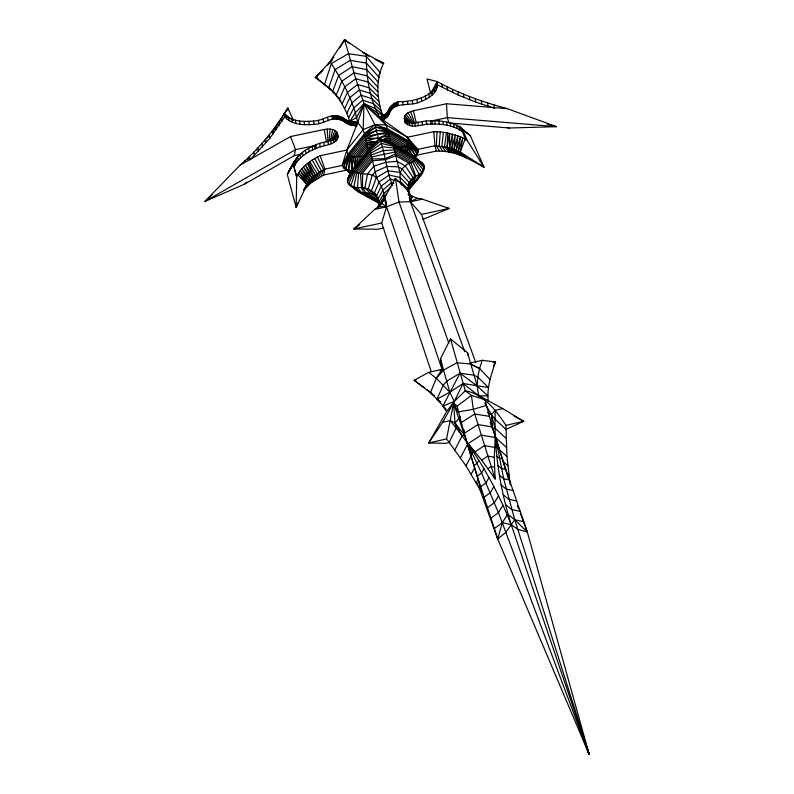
<?xml version="1.0" encoding="UTF-8"?>
<svg xmlns="http://www.w3.org/2000/svg" width="794" height="794" viewBox="0 0 794 794"><rect width="100%" height="100%" fill="white"/><g stroke="black" fill="none" stroke-linecap="round" stroke-linejoin="round"><path stroke-width="1.19" d="M287.835 110.455L287.845 108.024C274.962 129.323 259.013 148.726 240.175 165.053L204.862 201.448L244.334 184.248L294.276 155.634L301.432 154.125M369.538 150.92L369.547 148.815L379.522 138.484L392.752 143.903L413.257 155.644L422.825 163.614L424.175 165.638C424.671 175.027 415.689 181.786 408.146 185.488M327.555 65.108L344.566 39.7L355.762 78.814L364.039 103.686L375.413 108.56L382.946 114.673L382.301 116.678L382.817 120.023L383.869 119.428C377.339 101.384 374.699 81.107 383.651 63.153L362.987 52.483M240.175 165.053L290.594 136.538L324.22 129.472C328.607 128.747 334.85 128.439 337.281 132.965C336.358 142.841 322.404 140.935 315.784 144.885C306.663 148.696 297.006 154.403 293.284 164.08L296.718 176.516L296.152 207.403L306.96 184.704L311.873 178.184L317.183 173.697L324.865 169.122L342.145 165.45L348.139 154.115L364.515 133.7L374.937 124.608L386.003 124.886L407.391 137.253L417.912 149.361L418.2 151.565L417.436 153.838L414.786 157.857M510.264 484.906L506.929 456.391L505.947 425.346C496.032 410.399 484.102 394.29 465.294 390.757L450.476 338.879L440.521 358.779L442.05 369.339L436.333 378.272L430.348 392.871L440.472 402.28M450.019 442.347L445.752 443.33L428.691 442.992L442.635 422.299L454.337 401.387L449.801 392.186L443.558 370.083L442.05 369.339L386.559 206.847L384.971 196.823L395.422 178.362L408.92 191.682L410.409 201.726L464.698 351.682M412.304 197.488C407.798 192.912 407.094 185.22 410.994 180.049C414.051 175.196 420.939 175.414 423.708 170.234L414.815 159.763L394.251 148.012L382.45 146.741L370.967 152.944L355.196 172.457L350.799 185.806L358.501 191.95L379.075 203.244L378.5 201.984M505.312 429.703L523.683 421.296L502.801 408.612L481.065 396.881L485.055 399.789C496.25 444.59 512.537 488.231 527.325 532.04L589.138 754.3L497.699 538.987C483.566 494.92 468.162 451.022 457.126 406.131L453.582 403.104L467.11 442.724L481.73 460.192L495.119 478.981L494.265 457.304L495.327 436.273L490.235 422.2M502.801 408.612L495.297 410.309C493.64 449.017 499.754 487.794 511.207 524.715L589.138 754.3L582.875 738.102M399.233 148.22L406.429 145.52L408.652 143.466L408.91 141.243L407.391 137.253L379.998 117.75L364.039 103.686L357.727 122.425L346.829 150.066C347.147 159.386 357.102 155.981 362.908 156.617L368.128 150.145L365.349 136.598L363.136 129.7L364.039 103.686L377.478 113.016L384.336 115.448L384.852 118.792L383.869 119.428M407.391 137.253L433.762 131.665L437.047 131.764L436.412 145.768L439.618 151.148C455.945 151.049 470.147 159.703 483.983 167.187L470.356 135.734L459.557 126.673L450.267 122.752L438.824 120.807L426.269 120.986L414.865 122.693L409.267 122.246L405.377 120.251L404.424 118.832L404.811 115.636L408.056 112.679L413.307 110.743L446.496 103.766L507.287 108.649L556.425 126.663L509.272 128.013L450.168 123.06M377.805 208.008C381.219 199.046 373.468 189.885 364.863 188.019C358.838 187.275 350.551 188.684 347.385 182.025C348.804 168.675 363.116 159.832 369.547 148.815L376.783 178.213L381.358 186.084L383.909 193.508L383.671 199.532L379.601 206.162M447.836 132.995L447.062 147.128L450.327 152.418M475.844 362.679L421.406 214.41L410.409 201.726L408.92 191.682M329.242 140.588L330.066 129.075M466.157 140.459L462.436 131.754L462.019 128.36L467.15 140.32L483.983 167.187L460.262 152.051L449.533 147.714L435.013 145.729L417.912 149.361L408.91 141.243L387.452 128.866L374.937 124.608L363.136 129.7L346.829 150.066L342.145 165.45L345.499 169.132L352.07 170.968L353.102 156.825L366.242 140.488L389.229 135.635L406.429 145.52L411.361 154.89M482.633 398.37L478.861 395.839C475.616 383.998 478.167 371.572 482.305 360.297L495.575 362.004C491.208 374.55 486.692 387.631 488.221 401.129M437.047 131.764L440.283 131.973L439.161 145.957L442.824 151.366M384.852 118.792C389.953 116.093 389.427 108.907 395.065 106.704C403.283 103.031 413.456 105.82 421.753 101.146C429.604 98.099 439.697 91.34 437.057 81.534L427.063 78.983L430.735 93.831M507.287 108.649C482.99 102.208 459.131 93.642 437.057 81.534L437.266 87.39M415.024 156.646L418.2 151.565L409.039 142.334L387.869 130.127L376.654 130.415L365.349 136.598L349.826 155.932L348.477 170.333L351.573 173.648M360.605 161.043L361.111 156.299L367.682 148.15L370.997 147.426M389.785 109.443L390.003 107.458C392.891 103.617 397.675 100.749 402.618 101.721C415.262 100.669 431.559 97.136 436.829 84.065L431.35 92.858M440.283 131.973L443.449 132.3L441.861 146.245L445.97 151.704M443.449 132.3L446.536 132.747L444.501 146.642L449.037 152.17M312.409 181.776L315.278 175.146L307.506 163.405L313.501 176.645L309.074 184.496L311.873 178.184L303.487 166.958L310.394 179.772L305.452 188.158L309.084 181.389L300.192 170.69L307.943 183.037L303.913 190.064L311.139 182.739L323.724 174.998L324.865 169.122L320.2 155.693C310.732 160.249 301.244 166.68 296.718 176.516M494.533 447.409L484.449 445.613L475.05 451.875L467.11 442.724L482.067 493.034L465.949 465.82L446.575 438.903L453.582 403.104L457.94 411.937L473.284 409.307L485.799 405.615M330.383 140.786L332.676 129.511M414.647 157.788L417.436 153.838L408.652 143.466L388.326 131.744L377.577 134.216L365.806 138.484L351.315 156.517L348.477 170.333L351.097 172.715M390.053 109.076L390.539 106.724L391.035 110.058M294.276 155.634L295.576 149.649L290.594 136.538M394.926 145.759L390.618 143.287L387.452 128.866L375.751 127.139L364.903 134.97L348.745 155.108L345.499 169.132L351.107 173.707M390.003 107.458L388.306 112.341L390.003 107.458L390.499 110.793M478.742 486.355L497.699 538.987L502.334 522.66L507.187 514.879C492.786 480.956 473.671 448.997 450.178 420.582L442.635 422.299M401.476 184.942C399.273 178.382 398.816 170.353 405.258 165.926C407.858 162.512 413.952 163.187 415.212 158.602L414.399 156.478L393.01 144.22L379.522 138.484L369.428 149.014M431.192 371.463L381.696 222.985L386.559 206.847L384.971 196.823M388.306 112.341L389.556 108.192L390.062 111.537M385.05 115.616L387.968 111.944L389.219 108.947L389.725 112.282M331.783 139.784L334.84 130.355M349.826 155.932L345.499 169.132L351.216 173.757L343.336 167.474L348.139 154.115M419.301 176.089L417.624 179.305L408.166 190.729M467.438 158.512L460.262 152.051L462.833 137.809L458.366 151.009L462.842 156.17L456.332 150.056L457.91 135.685L454.178 149.183L457.681 154.235L451.905 148.409L452.451 133.997L449.533 147.714L452.024 152.746L447.062 147.128L449.543 133.313L449.533 147.714L454.902 153.431L451.905 148.409L455.24 134.791L454.178 149.183L460.331 155.148L456.332 150.056L460.441 136.697L465.076 139.01L460.262 152.051L465.224 157.291L458.366 151.009L460.441 136.697L446.536 132.747M297.879 202.807L296.152 207.403L287.319 174.581L294.326 161.629L294.971 165.003L293.939 167.455L293.284 164.08L287.319 174.581M383.77 227.938L377.855 229.218L353.846 229L374.619 209.418L386.559 206.847L399.035 202.033L410.409 201.726L412.384 196.614L408.394 194.391L408.801 193.597M294.971 165.003C300.231 155.564 310.444 150.265 320.29 146.821C326.999 144.895 341.261 143.367 337.281 132.965L333.559 140.101M320.945 176.387L323.674 169.718L317.401 157.083M384.931 198.718L377.229 208.554M329.282 63.57L333.907 56.92M332.587 140.379L336.408 131.526M348.745 155.108L343.336 167.474L351.444 173.469L349.588 171.861M363.136 129.7L357.727 122.425L349.757 121.641L346.849 113.105L342.154 104.044L347.435 92.293L357.558 84.531L369.15 87.767L378.023 96.54M318.285 177.866L321.401 170.978L314.722 158.552M344.685 108.5L349.826 97.622L359.325 90L370.381 93.325L378.758 101.374M389.259 113.78L388.752 110.445L387.164 113.304L389.219 108.947M315.764 179.414L319.228 172.298L312.171 160.1M376.445 196.068L381.358 186.084L390.36 179.107L394.936 180.367M346.849 113.105L351.95 102.823L361.052 95.191L371.85 98.664L379.889 106.178M446.575 438.903L428.691 442.992L446.625 411.62L442.873 406.121L459.984 373.23L473.849 375.115L477.889 377.15L488.439 387.522L463.041 383.512L449.801 392.186L436.948 399.164L446.188 409.426M449.206 442.218L456.213 428.075L455.002 422.904L453.582 403.104M387.164 113.304L388.991 109.691L389.487 113.036M454.942 449.87L462.098 435.787L464.55 435.231L464.341 432.76M431.261 92.809L437.057 81.534M243.847 162.79L244.889 160.775M313.372 181.042L317.183 173.697L309.759 161.718M348.645 117.849L353.796 107.905L362.749 100.094L373.537 103.776L381.428 110.962M460.53 457.741L467.825 443.717M247.807 159.554L249.425 156.487L250.13 159.832L269.871 138.255L284.768 116.778L284.123 113.482L288.808 117.532M342.899 42.846L344.566 39.7L368.952 56.255M465.949 465.82L471.05 456.262M473.393 451.865L470.763 454.744M256.78 149.967L257.911 147.873L258.606 151.207M471.199 474.117L474.524 468.033M478.782 460.232L477.085 463.329L474.038 465.393M264.452 141.382L265.633 139.238L266.308 142.573M267.399 138.176L269.206 134.92L269.871 138.255M287.815 173.41L294.326 161.629M415.401 181.429L419.232 174.511L412.572 161.877L395.174 151.952L371.88 156.894L358.531 173.38L357.479 187.702L361.806 192.902L379.214 202.46M493.213 366.262L495.575 362.004L493.273 362.53M271.488 132.568L272.58 130.613L273.245 133.938M477.978 479.576L476.281 482.623L477.829 483.725M483.993 468.807L481.601 473.095L477.343 476.023M272.451 132.221L275.756 126.315L276.421 129.63M274.823 128.985L278.744 122.018L279.399 125.333M278.704 122.772L281.533 117.74L282.178 121.045M334.185 139.823L335.316 137.828L335.902 141.193M481.422 490.91L482.067 493.034M489.025 477.601L485.988 482.911L480.678 486.623M293.363 164.259L297.641 156.825L298.286 160.199M339.772 47.928L344.566 39.7L349.171 43.273M295.209 164.606L294.554 161.242L288.827 171.018L295.775 159.207L296.43 162.572M335.018 138.622L337.39 134.573L337.966 137.928M493.868 486.613L490.255 492.776L484.032 497.183M378.619 202.52L383.909 193.508L390.866 187.096M303.913 190.064L309.084 181.389L301.75 168.804L310.394 179.772L307.169 186.302L311.873 178.184L305.412 165.152L313.501 176.645L311.139 182.739L315.278 175.146L308.787 162.442M498.513 495.823L494.404 502.691L487.417 507.703M303.765 190.004L307.943 183.037L298.832 172.616L306.96 184.704L303.824 189.905M347.216 179.732L353.399 169.45L369.786 149.143L380.008 139.129C385.298 154.264 386.41 170.601 392.613 185.498M356.169 166.164L354.789 167.157L348.119 177.38M280.242 120.539L287.845 108.024L293.403 120.182M335.505 138.235L336.716 136.231L337.301 139.585M502.959 505.252L498.434 512.646L490.821 518.184M414.468 157.996L417.436 153.838L409.039 142.334M378.45 205.874L384.197 196.654L386.747 194.173M378.867 140.27L374.937 124.608L364.039 103.686L356.605 117.403L349.757 121.641L356.367 122.445L356.923 125.789L353.032 125.492L352.467 122.147L349.757 121.641L355.355 112.768L364.039 103.686L386.003 124.886L387.452 128.866M420.592 174.045L424.472 167.901L415.212 158.602L393.794 146.354L381.527 143.396L370.52 151.287L354.104 171.613L348.606 184.099L358.501 191.95L361.806 192.902L365.836 192.644L370.729 193.508L375.304 195.096L368.237 189.19L372.128 175.534L375.135 171.841L386.817 166.422L398.419 166.879L402.33 169.102L410.994 180.049L408.444 183.88M431.956 92.729L435.866 86.625L436.303 89.95M431.767 92.958L434.189 89.156L434.626 92.491M408.771 184.516L413.128 177.707L405.258 165.926L397.069 161.281L385.824 162.284L373.805 166.224L367.523 173.965L364.863 188.019L370.729 193.508L377.894 197.448M414.399 158.026L415.669 156.041L408.652 143.466M378.718 207.165L385.695 197.408M378.996 74.745L380.316 72.72L366.272 56.314L348.417 53.714L331.366 63.53L324.557 84.303L334.244 92.402M416.731 180.427L421.922 172.497L413.922 160.874L394.727 149.917L383.393 150.592L371.433 154.86L356.714 173.062L353.826 187.037L360 192.565M388.752 110.445L385.239 115.309M387.303 116.748L386.797 113.403L385.239 114.793L382.946 114.673L379.998 117.75C369.031 98.545 366.163 75.926 366.302 54.151L364.109 53.377M385.001 115.606L386.063 114.108L386.569 117.452M509.033 475.05L506.602 472.966L495.327 436.273L503.704 478.822L514.75 519.752L505.728 532.446L497.699 538.987M379.244 138.91L393.01 144.22L400.097 173.241M446.625 411.62L454.337 401.387L465.294 390.757L471.438 395.382L485.055 399.789M290.554 168.139L292.758 165.321M388.474 115.279L387.968 111.944L386.132 114.296L388.415 111.2L388.921 114.535M355.801 167.474L355.087 156.845L366.639 142.483L376.971 142.315M357.637 164.338L359.116 162.512M362.054 158.86L369.418 149.738M385.924 114.475L387.968 111.944M407.937 187.463L411.788 182.809L414.855 176.427L408.93 163.256L395.878 155.823L385.259 159.683L372.604 160.765L362.59 173.122L362.53 187.612L365.836 192.644L377.884 199.274L382.956 189.965L391.531 182.64L393.804 183.374M407.451 189.806L413.714 182.243L415.818 176.149L410.875 162.691L395.561 153.967L385.1 158.76L372.287 158.909L360.536 173.41L361.508 187.761L363.801 192.922L379.115 201.339M408.334 189.965L418.001 178.134M354.789 167.157L353.489 170.581C359.444 176.486 370.53 171.077 376.783 178.213M434.378 395.65L414.16 380.316L428.591 372.366L436.333 378.272L443.558 370.083L456.997 362.749L470.634 363.999L479.576 368.545L489.977 379.413M460.431 416.87L455.002 422.904L462.098 435.787M495.297 410.309L491.387 414.617L492.627 428.81L495.069 428.254L505.947 438.189M382.946 114.673L379.998 117.75L386.003 124.886M332.428 59.302L315.377 77.306L331.872 90.387M322.92 70.061L315.377 77.306L331.038 89.573M244.334 184.248L246.666 182.104M212.028 194.927L204.862 201.448L295.576 149.649L315.903 145.362M322.344 71.013L315.377 77.306L318.404 79.053M385.159 141.213L389.616 137.62L404.751 146.314L407.193 152.964M331.892 60.205L330.115 61.624C342.154 80.373 353.211 100.391 357.727 122.425L349.757 121.641L353.737 122.306L354.293 125.65M457.126 406.131L471.438 395.382L473.284 409.307L495.119 478.981M413.892 157.351L415.669 156.041L407.759 144.548L388.782 133.63L377.577 134.216L365.349 136.598M359.761 224.623L353.846 229L381.696 222.985M374.619 209.418L378.45 206.589L386.559 206.847L384.594 199.502L383.859 198.927M494.245 528.615L502.334 522.66L511.207 524.715L518.214 529.519L527.325 532.04L520.318 513.242M440.194 370.699L442.05 369.339L428.591 372.366M494.047 477.293L494.94 477.095M488.062 468.659L491.099 466.564L494.404 467.2M481.73 460.192L487.764 456.103L494.265 457.304M382.251 140.28L389.229 135.635M467.517 444.064L481.174 435.092L495.744 437.603M450.178 420.582L455.002 422.904L464.55 435.231L464.292 433.365L477.919 424.562L492.389 426.954L492.627 428.81M461.106 422.656L474.703 414.011L489.074 416.284M385.884 141.888L389.923 139.466L402.836 146.87L403.977 151.446M364.515 133.7L375.751 127.139L387.869 130.127M317.392 76.164L315.377 77.306L317.55 78.209M409.257 197.537L410.409 201.726L417.178 198.262L422.309 199.165L449.057 208.435L422.775 219.501M284.768 116.778C291.805 125.124 304.132 125.263 314.156 124.321C322.443 124.618 329.312 117.671 337.48 119.199C343.455 119.428 347.047 125.263 353.032 125.492M284.123 113.482C291.18 121.819 303.516 121.939 313.551 120.996C321.421 121.214 327.991 115.11 335.654 115.716C341.787 115.448 345.529 121.045 351.256 121.929L351.811 125.273M388.782 133.63L378.47 138.255L365.806 138.484M383.403 140.419L389.616 137.62M442.873 406.121L454.337 401.387L463.041 383.512L478.861 395.839L487.913 395.918L477.194 385.993L459.984 373.23L446.675 381.229L443.409 384.921L436.948 399.164L440.749 401.824M387.105 142.573L390.231 141.302L400.91 147.426L401.804 149.619M364.903 134.97L376.654 130.415L388.326 131.744M505.947 425.346L523.683 421.296L514.036 416.076M416.483 379.79L414.16 380.316L423.927 387.452M470.028 363.057L482.305 360.297M410.409 201.726L422.309 199.165M421.406 214.41L449.057 208.435L446.675 208.018M323.724 174.998L347.732 169.896M416.145 155.346L436.363 151.049L439.618 151.148M430.805 121.115L447.33 117.631L556.425 126.663L547.016 124.092M320.2 155.693L346.829 150.066M409.952 123.07L404.225 117.254L404.91 122.187C411.282 130.117 422.607 123.457 430.963 124.062C441.811 123.745 453.453 125.164 462.436 131.754M372.982 145.868L367.294 146.156L359.126 156.289L359.285 161.033M381.18 62.944L383.651 63.153L375.026 59.481M373.974 144.974L366.967 144.319L357.111 156.567L358.352 163.544M366.242 140.488L376.892 141.947M349.757 121.641L355.037 122.405L355.593 125.75M499.128 448.223L495.942 446.694M502.542 458.833L499.267 458.227L496.796 456.084M505.996 469.413L501.401 468.529L497.947 465.592M509.48 479.953L503.704 478.822L499.396 475.209M512.984 490.464L506.185 489.084L501.143 484.926M516.527 500.935L508.855 499.327L503.198 494.741M520.1 511.356L511.703 509.55L505.55 504.647M523.703 521.727L514.75 519.752L508.22 514.641M366.639 142.483L373.825 144.141M397.228 181.002L400.662 181.955L408.424 189.22M507.058 127.397L509.272 128.013M437.484 84.849L458.317 95.101L475.666 102.049L494.414 108.292L494.047 104.917M417.178 198.262L408.106 194.292L410.736 196.455M378.053 61.078L383.651 63.153M469.979 363.831L479.576 368.545M487.595 412.751L491.387 414.617L495.049 419.222L505.867 429.266M358.957 191.255L352.089 186.044M379.204 203.105L357.399 191.106L356.704 188.922M392.603 144.111L415.083 157.222M465.076 139.01L467.15 140.32M470.356 135.734L459.557 126.673L459.974 130.057M381.507 203.254L386.559 206.847M422.825 163.614L416.9 158.8M426.854 389.596L431.728 393.159M375.86 194.52L371.433 190.957L376.247 177.777L387.938 170.77L399.868 172.427L409.406 182.838M376.813 195.364L374.232 193.289L379.155 181.925L389.139 175.077L400.107 177.449L408.513 185.945M288.808 117.859L285.999 115.587L286.634 118.892M290.276 118.852L288.54 117.443L289.175 120.748M450.476 338.879L467.517 352.734L477.194 385.993M335.336 93.94L328.696 87.876L335.147 69.584L350.273 60.284L366.401 63.113L379.085 77.395M338.929 97.96L332.537 91.647L338.641 75.48L352.119 66.666L366.759 69.644L378.242 82.129M341.063 101.225L336.07 95.608L341.847 81.226L353.955 72.85L367.334 75.926L377.775 86.913M408.9 194.054L410.756 195.622M293.452 120.48L291.696 118.981L292.331 122.296M350.204 184.436L347.385 182.025L353.489 170.581L370.113 149.987L380.693 140.796L393.367 145.064L415.064 157.48L424.175 165.638M345.866 168.656L347.722 170.263M407.203 121.829L405.377 120.251L405.863 123.616M503.009 461.473L507.842 465.661M344.566 39.7L346.412 41.318M407.322 190.858L409.178 192.495M499.406 449.751L506.929 456.391M460.808 127.953L459.101 126.425L459.518 129.819M464.232 131L466.793 133.283L459.557 126.673M408.811 123.001L407.024 121.413L407.511 124.777M495.367 437.415L506.304 447.23M404.424 118.832L408.85 122.871M436.333 378.272L449.801 392.186M458.436 126.742L456.758 125.164L457.175 128.549M527.325 532.04L514.75 519.752L589.138 754.3L498.434 512.646L481.601 473.095L467.11 442.724M377.706 91.717L368.128 81.971L355.762 78.814L344.775 86.824L339.286 99.736L342.154 104.044M297.671 174.561L306.96 184.704M408.91 141.243L418.2 151.565M404.811 115.636L411.064 123.06M406.111 114.068L412.543 123.457M491.158 424.949L492.389 426.954M336.993 134.881L337.867 136.32M484.707 403.144L491.387 414.617L495.069 428.254M408.056 112.679L413.932 123.864M346.283 121.561L345.36 119.557L345.926 122.891M507.187 514.879L511.207 524.715M479.02 485.313L481.501 491.575M407.759 144.548L412.126 155.763M517.351 505.47L518.621 508.795M410.518 111.547L414.865 123.417M583.669 739.184L589.138 754.3L584.94 741.328M448.828 343.177L399.035 202.033L395.422 178.362M355.087 156.845L357.717 164.824M583.034 735.433L584.176 738.976M506.959 474.097L508.746 479.735M448.938 122.961L447.33 117.631L446.496 103.766M294.246 168.586L296.44 176.516M440.521 358.779L443.558 370.083M436.363 151.049L435.013 145.729L433.762 131.665M413.307 110.743L416.374 122.991M406.429 145.52L408.295 153.738M253.762 152.18L254.467 155.525M353.102 156.825L355.305 167.465M261.871 143.555L262.556 146.89M302.464 152.319L303.109 155.684M295.378 120.172L296.013 123.487M299.874 154.522L300.519 157.887M305.382 150.235L306.018 153.589M299.517 120.986L300.142 124.311M303.993 121.403L304.608 124.727M308.598 148.289L309.233 151.644M314.543 145.431L315.158 148.786M308.707 121.403L309.323 124.727M312.082 146.503L312.707 149.858M313.551 120.996L314.156 124.321M315.784 144.885L316.399 148.24M318.384 120.192L318.98 123.517M319.684 143.466L320.29 146.821M324.22 129.472L326.463 141.957M323.734 142.255L324.329 145.61M327.882 141.253L328.488 144.617M323.098 119.001L323.694 122.326M333.282 139.268L333.877 142.622M327.575 117.452L328.16 120.777M330.751 140.439L331.336 143.793M334.373 115.616L334.949 118.941M333.053 115.577L333.629 118.901M331.703 115.596L332.289 118.921M338.105 116.083L338.681 119.408M336.904 115.864L337.48 119.199M335.654 115.716L336.229 119.04M343.177 117.929L343.742 121.264M342.313 117.462L342.879 120.787M341.36 117.036L341.936 120.37M340.338 116.668L340.914 119.993M339.256 116.341L339.822 119.676M347.018 120.539L347.583 123.874M346.144 120.073L346.71 123.407M344.665 119.001L345.231 122.336M343.961 118.445L344.527 121.77M350.094 121.661L350.66 125.005M349.003 121.343L349.558 124.678M347.971 120.966L348.536 124.301M381.527 119.457L381.18 117.234L385.239 114.793L385.755 118.137M387.432 112.679L387.938 116.023M391.174 106.009L391.67 109.344M394.568 103.369L395.065 106.704M393.596 103.984L394.092 107.319M392.702 104.629L393.199 107.964M391.899 105.304L392.395 108.639M397.873 101.731L398.37 105.066M396.712 102.237L397.208 105.572M395.611 102.783L396.097 106.118M402.618 101.721L403.104 105.056M407.451 101.314L407.927 104.649M409.267 122.246L409.754 125.611M414.865 122.693L415.341 126.067M411.947 122.683L412.423 126.047M417.843 122.286L418.319 125.65M412.255 100.51L412.731 103.845M422.031 121.522L422.497 124.886M416.91 99.329L417.376 102.664M426.269 120.986L426.735 124.36M421.296 97.811L421.753 101.146M430.507 120.688L430.963 124.062M425.306 95.985L425.763 99.319M434.705 120.628L435.152 124.003M428.849 93.9L429.296 97.225M431.926 120.668L432.373 124.043M438.824 120.807L439.261 124.182M467.517 352.734L467.825 355.087M431.837 91.608L432.273 94.933M442.814 121.224L443.251 124.598M442.01 84.184L442.437 87.509M446.635 121.869L447.072 125.254M447.141 86.774L447.558 90.109M450.267 122.752L450.694 126.137M453.652 123.854L454.069 127.239M452.441 89.305L452.858 92.64M404.712 120.609L404.91 122.187M457.91 91.757L458.317 95.101M463.537 94.139L463.934 97.483M469.333 96.451L469.72 99.806M475.278 98.684L475.666 102.049M481.382 100.848L481.769 104.213M487.645 102.922L488.012 106.287M404.751 146.314L405.258 151.068M464.004 429.792L464.292 433.365M327.178 129.065L328.051 141.729M351.315 156.517L352.07 170.968"/></g></svg>
